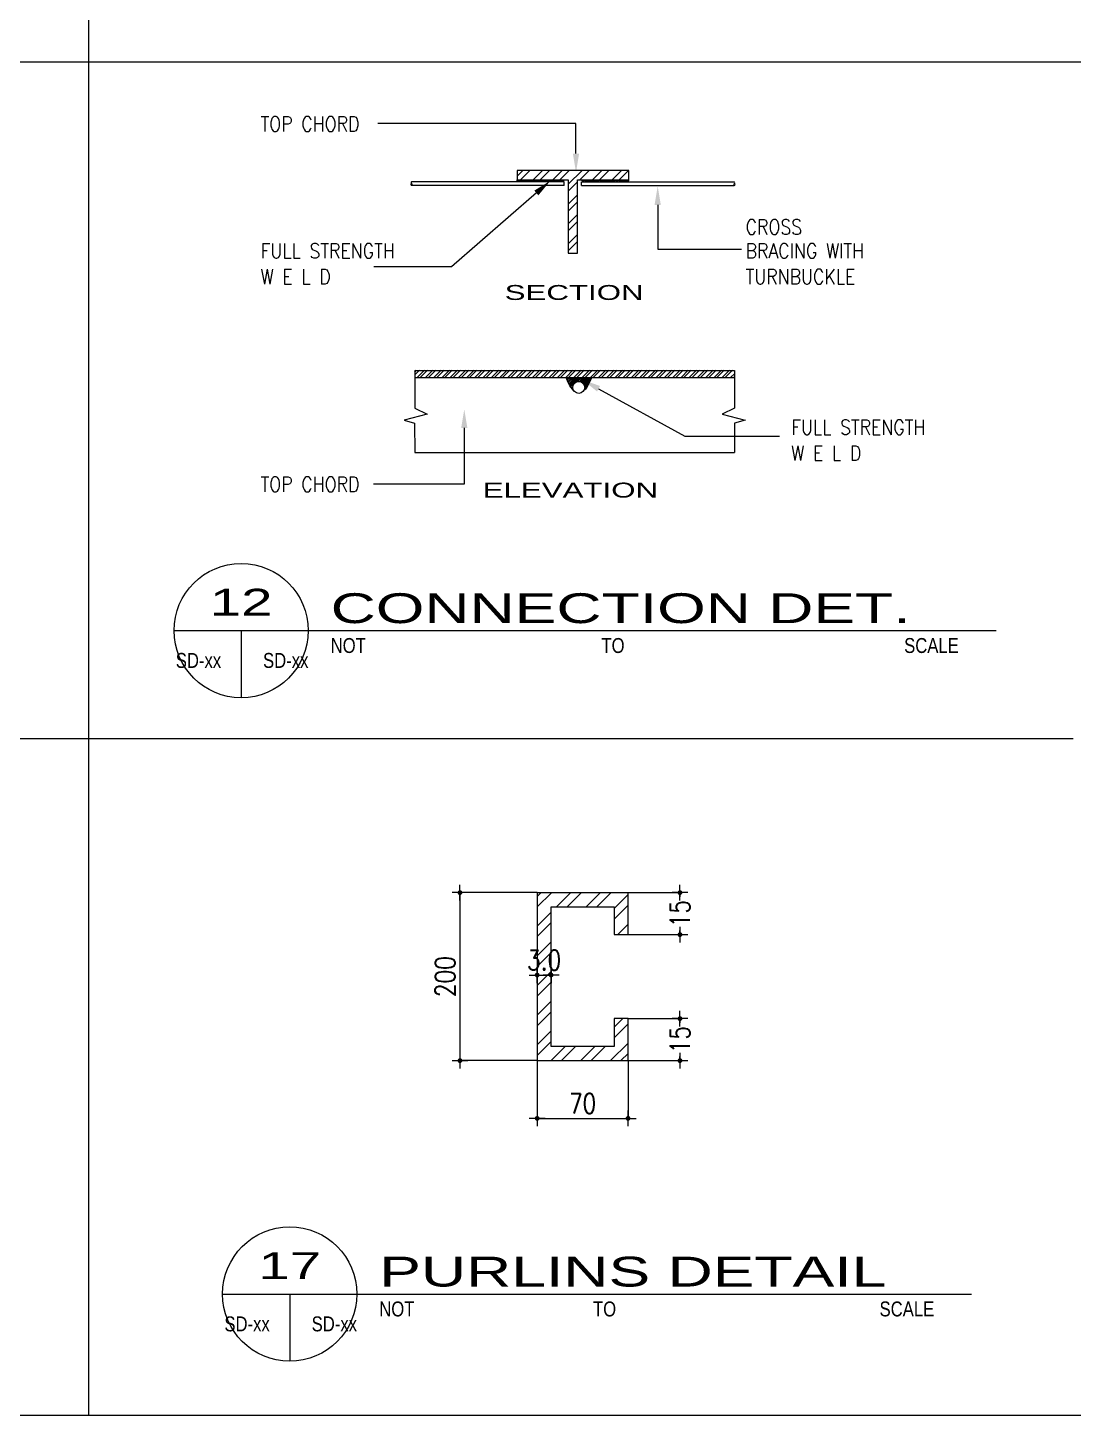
# Model space of a CAD drawing. Header units: millimetres. Extents: x -14320 to 437400, y -59080 to 73710.
# Drawn here: x 15767 to 26280, y -47652 to -33711 of the extents above; entities that cross this region are included whole.
import ezdxf
from ezdxf.enums import TextEntityAlignment as Align

# ---------------------------------------------------------------- set-up
doc = ezdxf.new("R2010")
doc.units = ezdxf.units.MM
doc.header["$LTSCALE"] = 10
doc.header["$MEASUREMENT"] = 0
doc.layers.add('ANG', color=5, linetype='Continuous')
for name, color, linetype, lineweight in [('DIM', 8, 'Continuous', 5), ('GRID', 9, 'Continuous', 5), ('S-DIMN-100', 1, 'Continuous', 5), ('TEXT', 2, 'Continuous', 20)]:
    doc.layers.add(name, color=color, linetype=linetype, lineweight=lineweight)
doc.styles.add('1', font='simplex.shx', dxfattribs={"width": 0.85, "height": 40})
doc.styles.add('100', font='ROMANS.shx', dxfattribs={"width": 0.8, "height": 200})
doc.styles.add('TITLE1', font='HELV.shx', dxfattribs={"height": 500})
doc.styles.add('TITLE2', font='HELV.shx', dxfattribs={"height": 400})
doc.dimstyles.new('S-100-DIM-DB', dxfattribs={"dimscale": 50, "dimtxt": 2.5, "dimasz": 0.008, "dimexe": 0, "dimexo": 0, "dimgap": 1, "dimtad": 1, "dimdec": 0, "dimrnd": 0.5, "dimdsep": 46, "dimtxsty": '100', "dimblk": 'ESCA-DOT-1', "dimcen": 0.0025, "dimclrd": 1, "dimclre": 1, "dimclrt": 52, "dimadec": 0, "dimazin": 2, "dimtfac": 1, "dimtdec": 0, "dimtix": 1, "dimtmove": 2, "dimatfit": 3, "dimldrblk": 'ESCA-DOT-1', "dimfxl": 1, "dimtolj": 1, "dimtzin": 0, "dimarcsym": 0})

# ---------------------------------------------------------------- blocks, each defined once
blk = doc.blocks.new('*X137')
at = {"color": 0}
for p, q in [((7.0174, 58.8572), (7.0202, 58.8599)), ((7.0198, 58.8507), (7.029, 58.8599)), ((7.0222, 58.8443), (7.0378, 58.8599)), ((7.0247, 58.838), (7.0467, 58.8599)), ((7.0275, 58.8319), (7.0555, 58.8599)), ((7.0302, 58.8258), (7.0644, 58.8599)), ((7.0329, 58.8196), (7.0732, 58.8599)), ((7.0357, 58.8136), (7.082, 58.8599)), ((7.0397, 58.8088), (7.0909, 58.8599)), ((7.0777, 58.8379), (7.0997, 58.8599)), ((7.0868, 58.8382), (7.1085, 58.8599)), ((7.094, 58.8365), (7.1174, 58.8599)), ((7.0999, 58.8336), (7.1262, 58.8599)), ((7.105, 58.8298), (7.1351, 58.8599)), ((7.1091, 58.8252), (7.1439, 58.8599)), ((7.1124, 58.8196), (7.1527, 58.8599)), ((7.1146, 58.8129), (7.1466, 58.845)), ((7.1153, 58.8048), (7.1379, 58.8274)), ((7.0437, 58.8039), (7.0514, 58.8117)), ((7.0476, 58.799), (7.0512, 58.8026)), ((7.0516, 58.7942), (7.0528, 58.7954)), ((7.1126, 58.7933), (7.1293, 58.81))]:
    blk.add_line(p, q, dxfattribs=at)
blk = doc.blocks.new('*X136')
at = {"color": 0}
for p, q in [((5.322, 58.885), (5.372, 58.935)), ((5.322, 58.917), (5.34, 58.935)), ((5.354, 58.86), (5.429, 58.935)), ((5.385, 58.86), (5.46, 58.935)), ((5.442, 58.86), (5.517, 58.935)), ((5.473, 58.86), (5.548, 58.935)), ((5.531, 58.86), (5.606, 58.935)), ((5.562, 58.86), (5.637, 58.935)), ((5.619, 58.86), (5.694, 58.935)), ((5.65, 58.86), (5.725, 58.935)), ((5.707, 58.86), (5.782, 58.935)), ((5.739, 58.86), (5.814, 58.935)), ((5.796, 58.86), (5.871, 58.935)), ((5.827, 58.86), (5.902, 58.935)), ((5.884, 58.86), (5.959, 58.935)), ((5.915, 58.86), (5.99, 58.935)), ((5.972, 58.86), (6.047, 58.935)), ((6.004, 58.86), (6.079, 58.935)), ((6.061, 58.86), (6.136, 58.935)), ((6.092, 58.86), (6.167, 58.935)), ((6.149, 58.86), (6.224, 58.935)), ((6.18, 58.86), (6.255, 58.935)), ((6.238, 58.86), (6.313, 58.935)), ((6.269, 58.86), (6.344, 58.935)), ((6.326, 58.86), (6.401, 58.935)), ((6.357, 58.86), (6.432, 58.935)), ((6.414, 58.86), (6.489, 58.935)), ((6.446, 58.86), (6.521, 58.935)), ((6.503, 58.86), (6.578, 58.935)), ((6.534, 58.86), (6.609, 58.935)), ((6.591, 58.86), (6.666, 58.935)), ((6.622, 58.86), (6.697, 58.935)), ((6.68, 58.86), (6.755, 58.935)), ((6.711, 58.86), (6.786, 58.935)), ((6.768, 58.86), (6.843, 58.935)), ((6.799, 58.86), (6.874, 58.935)), ((6.856, 58.86), (6.931, 58.935)), ((6.888, 58.86), (6.963, 58.935)), ((6.945, 58.86), (7.02, 58.935)), ((6.976, 58.86), (7.051, 58.935)), ((7.033, 58.86), (7.108, 58.935)), ((7.064, 58.86), (7.139, 58.935)), ((7.121, 58.86), (7.196, 58.935)), ((7.153, 58.86), (7.228, 58.935)), ((7.21, 58.86), (7.285, 58.935)), ((7.241, 58.86), (7.316, 58.935)), ((7.298, 58.86), (7.373, 58.935)), ((7.33, 58.86), (7.405, 58.935)), ((7.387, 58.86), (7.462, 58.935)), ((7.418, 58.86), (7.493, 58.935)), ((7.475, 58.86), (7.55, 58.935)), ((7.506, 58.86), (7.581, 58.935)), ((7.563, 58.86), (7.638, 58.935)), ((7.595, 58.86), (7.67, 58.935)), ((7.652, 58.86), (7.727, 58.935)), ((7.683, 58.86), (7.758, 58.935)), ((7.74, 58.86), (7.815, 58.935)), ((7.771, 58.86), (7.846, 58.935)), ((7.829, 58.86), (7.904, 58.935)), ((7.86, 58.86), (7.935, 58.935)), ((7.917, 58.86), (7.992, 58.935)), ((7.948, 58.86), (8.023, 58.935)), ((8.005, 58.86), (8.08, 58.935)), ((8.037, 58.86), (8.112, 58.935)), ((8.094, 58.86), (8.169, 58.935)), ((8.125, 58.86), (8.2, 58.935)), ((8.182, 58.86), (8.257, 58.935)), ((8.213, 58.86), (8.288, 58.935)), ((8.271, 58.86), (8.346, 58.935)), ((8.302, 58.86), (8.377, 58.935)), ((8.359, 58.86), (8.434, 58.935)), ((8.39, 58.86), (8.465, 58.935)), ((8.447, 58.86), (8.522, 58.935)), ((8.479, 58.86), (8.554, 58.935)), ((8.536, 58.86), (8.611, 58.935)), ((8.567, 58.86), (8.642, 58.935)), ((8.624, 58.86), (8.699, 58.935)), ((8.655, 58.86), (8.73, 58.935)), ((8.712, 58.86), (8.751, 58.898)), ((8.744, 58.86), (8.751, 58.867))]:
    blk.add_line(p, q, dxfattribs=at)
blk = doc.blocks.new('*X138')
at = {"color": 0}
for p, q in [((5.9371, 59.7206), (5.938, 59.7214)), ((5.9419, 59.7154), (5.9371, 59.7203)), ((5.938, 59.7154), (5.944, 59.7214)), ((5.9479, 59.7154), (5.9419, 59.7214)), ((5.944, 59.7154), (5.95, 59.7214)), ((5.9539, 59.7154), (5.9479, 59.7214)), ((5.95, 59.7154), (5.956, 59.7214)), ((5.9599, 59.7154), (5.9539, 59.7214)), ((5.956, 59.7154), (5.962, 59.7214)), ((5.9659, 59.7154), (5.9599, 59.7214)), ((5.962, 59.7154), (5.968, 59.7214)), ((5.9719, 59.7154), (5.9659, 59.7214)), ((5.968, 59.7154), (5.974, 59.7214)), ((5.9779, 59.7154), (5.9719, 59.7214)), ((5.974, 59.7154), (5.98, 59.7214)), ((5.9839, 59.7154), (5.9779, 59.7214)), ((5.98, 59.7154), (5.986, 59.7214)), ((5.9899, 59.7154), (5.9839, 59.7214)), ((5.986, 59.7154), (5.992, 59.7214)), ((5.9959, 59.7154), (5.9899, 59.7214)), ((5.992, 59.7154), (5.998, 59.7214)), ((6.0019, 59.7154), (5.9959, 59.7214)), ((5.998, 59.7154), (6.004, 59.7214)), ((6.0079, 59.7154), (6.0019, 59.7214)), ((6.004, 59.7154), (6.01, 59.7214)), ((6.0139, 59.7154), (6.0079, 59.7214)), ((6.01, 59.7154), (6.016, 59.7214)), ((6.0199, 59.7154), (6.0139, 59.7214)), ((6.016, 59.7154), (6.022, 59.7214)), ((6.0259, 59.7154), (6.0199, 59.7214)), ((6.022, 59.7154), (6.0279, 59.7214)), ((6.0319, 59.7154), (6.0259, 59.7214)), ((6.0279, 59.7154), (6.0339, 59.7214)), ((6.0379, 59.7154), (6.0319, 59.7214)), ((6.0339, 59.7154), (6.0399, 59.7214)), ((6.0439, 59.7154), (6.0379, 59.7214)), ((6.0399, 59.7154), (6.0459, 59.7214)), ((6.0499, 59.7154), (6.0439, 59.7214)), ((6.0459, 59.7154), (6.0519, 59.7214)), ((6.0559, 59.7154), (6.0499, 59.7214)), ((6.0519, 59.7154), (6.0579, 59.7214)), ((6.0619, 59.7154), (6.0559, 59.7214)), ((6.0579, 59.7154), (6.0639, 59.7214)), ((6.0679, 59.7154), (6.0619, 59.7214)), ((6.0639, 59.7154), (6.0699, 59.7214)), ((6.0739, 59.7154), (6.0679, 59.7214)), ((6.0699, 59.7154), (6.0759, 59.7214)), ((6.0799, 59.7154), (6.0739, 59.7214)), ((6.0759, 59.7154), (6.0819, 59.7214)), ((6.0859, 59.7154), (6.0799, 59.7214)), ((6.0819, 59.7154), (6.0879, 59.7214)), ((6.0919, 59.7154), (6.0859, 59.7214)), ((6.0879, 59.7154), (6.0939, 59.7214)), ((6.0979, 59.7154), (6.0919, 59.7214)), ((6.0939, 59.7154), (6.0999, 59.7214)), ((6.1039, 59.7154), (6.0979, 59.7214)), ((6.0999, 59.7154), (6.1059, 59.7214)), ((6.1099, 59.7154), (6.1039, 59.7214)), ((6.1059, 59.7154), (6.1119, 59.7214)), ((6.1159, 59.7154), (6.1099, 59.7214)), ((6.1119, 59.7154), (6.1179, 59.7214)), ((6.1219, 59.7154), (6.1159, 59.7214)), ((6.1179, 59.7154), (6.1239, 59.7214)), ((6.1279, 59.7154), (6.1219, 59.7214)), ((6.1239, 59.7154), (6.1299, 59.7214)), ((6.1339, 59.7154), (6.1279, 59.7214)), ((6.1299, 59.7154), (6.1359, 59.7214)), ((6.1399, 59.7154), (6.1339, 59.7214)), ((6.1359, 59.7154), (6.1419, 59.7214)), ((6.1459, 59.7154), (6.1399, 59.7214)), ((6.1419, 59.7154), (6.1479, 59.7214)), ((6.1519, 59.7154), (6.1459, 59.7214)), ((6.1479, 59.7154), (6.1539, 59.7214)), ((6.1579, 59.7154), (6.1519, 59.7214)), ((6.1539, 59.7154), (6.1599, 59.7214)), ((6.1639, 59.7154), (6.1579, 59.7214)), ((6.1599, 59.7154), (6.1659, 59.7214)), ((6.1699, 59.7154), (6.1639, 59.7214)), ((6.1659, 59.7154), (6.1719, 59.7214)), ((6.1759, 59.7154), (6.1699, 59.7214)), ((6.1719, 59.7154), (6.1779, 59.7214)), ((6.1819, 59.7154), (6.1759, 59.7214)), ((6.1779, 59.7154), (6.1839, 59.7214)), ((6.1879, 59.7154), (6.1819, 59.7214)), ((6.1904, 59.719), (6.1879, 59.7214))]:
    blk.add_line(p, q, dxfattribs=at)
blk = doc.blocks.new('*X135')
at = {"color": 0}
for p, q in [((6.9253, 59.8897), (6.9558, 59.9202)), ((6.9433, 59.8702), (6.9933, 59.9202)), ((7.0119, 59.8702), (7.0619, 59.9202)), ((7.0494, 59.8702), (7.0994, 59.9202)), ((7.1179, 59.8702), (7.1679, 59.9202)), ((7.1554, 59.8702), (7.2054, 59.9202)), ((7.2003, 59.8465), (7.274, 59.9202)), ((7.2003, 59.809), (7.2503, 59.859)), ((7.2615, 59.8702), (7.3115, 59.9202)), ((7.3301, 59.8702), (7.3801, 59.9202)), ((7.3676, 59.8702), (7.4176, 59.9202)), ((7.4361, 59.8702), (7.4861, 59.9202)), ((7.4736, 59.8702), (7.5236, 59.9202)), ((7.2003, 59.7405), (7.2503, 59.7905)), ((7.2003, 59.703), (7.2503, 59.753)), ((7.2003, 59.6344), (7.2503, 59.6844)), ((7.2003, 59.5969), (7.2503, 59.6469)), ((7.2003, 59.5283), (7.2503, 59.5783)), ((7.2003, 59.4908), (7.2503, 59.5408))]:
    blk.add_line(p, q, dxfattribs=at)
blk = doc.blocks.new('ESCA-DOT-1')
at = {"layer": 'S-DIMN-100', "color": 5}
for p, q in [((-200, 0), (200, 0)), ((0, -200), (0, 200))]:
    blk.add_line(p, q, dxfattribs=at)
at = {"layer": 'S-DIMN-100', "color": 1, "const_width": 60}
blk.add_lwpolyline([(-30, 0, 1), (30, 0, 1)], format="xyb", close=True, dxfattribs=at)
blk = doc.blocks.new('*D188')
at = {"layer": 'Defpoints', "color": 0, "transparency": 16777216}
for p in [(20889, -42401), (20113, -44089), (20889, -44089)]:
    blk.add_point(p, dxfattribs=at)
at = {"layer": 'DIM', "color": 1, "lineweight": -2, "transparency": 16777216}
for p, q in [((20889, -42401), (20113, -42401)), ((20113, -42402), (20113, -44088)), ((20889, -44089), (20113, -44089))]:
    blk.add_line(p, q, dxfattribs=at)
at = {"layer": 'DIM', "color": 1, "lineweight": -2, "transparency": 16777216, "xscale": 0.4, "yscale": 0.4, "zscale": 0.4}
for p, rotation in [((20113, -42401), 90), ((20113, -44089), 270)]:
    blk.add_blockref('ESCA-DOT-1', p, dxfattribs=dict(at, rotation=rotation))
at = {"layer": 'DIM', "color": 52, "transparency": 16777216, "insert": (19963, -43245), "char_height": 200, "attachment_point": 5, "rotation": 90, "style": '100'}
blk.add_mtext('\\A1;200', dxfattribs=at)
blk = doc.blocks.new('*D189')
at = {"layer": 'Defpoints', "color": 0, "transparency": 16777216}
for p in [(21803, -42401), (21803, -42823), (22325, -42823)]:
    blk.add_point(p, dxfattribs=at)
at = {"layer": 'DIM', "color": 1, "lineweight": -2, "transparency": 16777216}
for p, q in [((21803, -42401), (22325, -42401)), ((22325, -42402), (22325, -42444)), ((22325, -42823), (22325, -42780)), ((21803, -42823), (22325, -42823))]:
    blk.add_line(p, q, dxfattribs=at)
at = {"layer": 'DIM', "color": 1, "lineweight": -2, "transparency": 16777216, "xscale": 0.4, "yscale": 0.4, "zscale": 0.4}
for p, rotation in [((22325, -42401), 90), ((22325, -42823), 270)]:
    blk.add_blockref('ESCA-DOT-1', p, dxfattribs=dict(at, rotation=rotation))
at = {"layer": 'DIM', "color": 52, "transparency": 16777216, "insert": (22325, -42612), "char_height": 200, "attachment_point": 5, "rotation": 90, "style": '100'}
blk.add_mtext('\\A1;15', dxfattribs=at)
blk = doc.blocks.new('*D190')
at = {"layer": 'Defpoints', "color": 0, "transparency": 16777216}
for p in [(21803, -43667), (22325, -43667), (21803, -44089)]:
    blk.add_point(p, dxfattribs=at)
at = {"layer": 'DIM', "color": 1, "lineweight": -2, "transparency": 16777216}
for p, q in [((21803, -43667), (22325, -43667)), ((22325, -43667), (22325, -43710)), ((22325, -44088), (22325, -44046)), ((21803, -44089), (22325, -44089))]:
    blk.add_line(p, q, dxfattribs=at)
at = {"layer": 'DIM', "color": 1, "lineweight": -2, "transparency": 16777216, "xscale": 0.4, "yscale": 0.4, "zscale": 0.4}
for p, rotation in [((22325, -43667), 90), ((22325, -44089), 270)]:
    blk.add_blockref('ESCA-DOT-1', p, dxfattribs=dict(at, rotation=rotation))
at = {"layer": 'DIM', "color": 52, "transparency": 16777216, "insert": (22325, -43878), "char_height": 200, "attachment_point": 5, "rotation": 90, "style": '100'}
blk.add_mtext('\\A1;15', dxfattribs=at)
blk = doc.blocks.new('*X153')
at = {"color": 0}
for p, q in [((-2.8191, 59.5478), (-2.768, 59.5988)), ((-2.8191, 59.5853), (-2.8055, 59.5988)), ((-2.7494, 59.5488), (-2.6994, 59.5988)), ((-2.7119, 59.5488), (-2.6619, 59.5988)), ((-2.6434, 59.5488), (-2.5934, 59.5988)), ((-2.6059, 59.5488), (-2.5559, 59.5988)), ((-2.5441, 59.5421), (-2.4941, 59.5921)), ((-2.5441, 59.5046), (-2.4941, 59.5546)), ((-2.8191, 59.4792), (-2.7691, 59.5292)), ((-2.8191, 59.4417), (-2.7691, 59.4917)), ((-2.5312, 59.4488), (-2.4941, 59.486)), ((-2.8191, 59.3731), (-2.7691, 59.4231)), ((-2.8191, 59.3356), (-2.7691, 59.3856)), ((-2.8191, 59.2671), (-2.7691, 59.3171)), ((-2.8191, 59.2296), (-2.7691, 59.2796)), ((-2.8191, 59.161), (-2.7691, 59.211)), ((-2.8191, 59.1235), (-2.7691, 59.1735)), ((-2.5441, 59.1178), (-2.513, 59.1488)), ((-2.8191, 59.0549), (-2.7691, 59.1049)), ((-2.5441, 59.0803), (-2.4941, 59.1303)), ((-2.8191, 59.0174), (-2.7691, 59.0674)), ((-2.7691, 58.9988), (-2.7191, 59.0488)), ((-2.7316, 58.9988), (-2.6816, 59.0488)), ((-2.663, 58.9988), (-2.613, 59.0488)), ((-2.6255, 58.9988), (-2.5755, 59.0488)), ((-2.557, 58.9988), (-2.4941, 59.0617)), ((-2.5195, 58.9988), (-2.4941, 59.0242))]:
    blk.add_line(p, q, dxfattribs=at)
blk = doc.blocks.new('*D191')
at = {"layer": 'Defpoints', "color": 0, "transparency": 16777216}
for p in [(20889, -44089), (21803, -44089), (21803, -44669)]:
    blk.add_point(p, dxfattribs=at)
at = {"layer": 'DIM', "color": 1, "lineweight": -2, "transparency": 16777216}
for p, q in [((20889, -44089), (20889, -44669)), ((21803, -44089), (21803, -44669)), ((20889, -44669), (21802, -44669))]:
    blk.add_line(p, q, dxfattribs=at)
at = {"layer": 'DIM', "color": 1, "lineweight": -2, "transparency": 16777216, "xscale": 0.4, "yscale": 0.4, "zscale": 0.4, "rotation": 180}
blk.add_blockref('ESCA-DOT-1', (20889, -44669), dxfattribs=at)
at = {"layer": 'DIM', "color": 1, "lineweight": -2, "transparency": 16777216, "xscale": 0.4, "yscale": 0.4, "zscale": 0.4}
blk.add_blockref('ESCA-DOT-1', (21803, -44669), dxfattribs=at)
at = {"layer": 'DIM', "color": 52, "transparency": 16777216, "insert": (21346, -44519), "char_height": 200, "attachment_point": 5, "style": '100'}
blk.add_mtext('\\A1;70', dxfattribs=at)
blk = doc.blocks.new('*D192')
at = {"layer": 'Defpoints', "color": 0, "transparency": 16777216}
for p in [(20889, -43229), (21029, -43229), (21029, -43229)]:
    blk.add_point(p, dxfattribs=at)
at = {"layer": 'DIM', "color": 1, "lineweight": -2, "transparency": 16777216}
for p, q in [((20888, -43229), (20888, -43229)), ((20889, -43229), (21029, -43229)), ((21030, -43229), (21030, -43229))]:
    blk.add_line(p, q, dxfattribs=at)
at = {"layer": 'DIM', "color": 1, "lineweight": -2, "transparency": 16777216, "xscale": 0.4, "yscale": 0.4, "zscale": 0.4}
blk.add_blockref('ESCA-DOT-1', (20889, -43229), dxfattribs=at)
at = {"layer": 'DIM', "color": 1, "lineweight": -2, "transparency": 16777216, "xscale": 0.4, "yscale": 0.4, "zscale": 0.4, "rotation": 180}
blk.add_blockref('ESCA-DOT-1', (21029, -43229), dxfattribs=at)
at = {"layer": 'DIM', "color": 52, "transparency": 16777216, "insert": (20959, -43079), "char_height": 200, "attachment_point": 5, "style": '100'}
blk.add_mtext('\\A1;3.0', dxfattribs=at)

msp = doc.modelspace()

# ---------------------------------------------------------------- linework, layer by layer
at = {"color": 2}
for p, q in [((21161.4, -35258.8), (19626.5, -35258.8)), ((21161.4, -35296.3), (21161.4, -35258.8)), ((21336.6, -35296.3), (21336.6, -35258.8)), ((21336.6, -35258.8), (22871.4, -35258.8)), ((21161.4, -35296.3), (19626.5, -35296.3)), ((21336.6, -35296.3), (22871.4, -35296.3)), ((19657.5, -37153), (22872.2, -37153)), ((19657.5, -37223.3), (22872.2, -37223.3)), ((19657.5, -37978), (22872.2, -37978))]:
    msp.add_line(p, q, dxfattribs=at)
msp.add_lwpolyline([(21811.5, -35145.7), (20686.5, -35145.7), (20686.5, -35239.5), (21202.1, -35239.5), (21202.1, -35975.7), (21295.9, -35975.7), (21295.9, -35239.5), (21811.5, -35239.5)], close=True)
at = {"color": 1}
for points in [[(19657.5, -37153), (19657.5, -37534), (19781.9, -37591.8), (19550.5, -37654.4), (19656.6, -37683.3), (19657.5, -37978)], [(22872.2, -37153), (22872.2, -37534), (22747.8, -37591.8), (22979.3, -37654.4), (22873.2, -37683.3), (22872.2, -37978)]]:
    msp.add_lwpolyline(points, dxfattribs=at)
msp.add_lwpolyline([(21256.7, -37358), (21217, -37309.3), (21194.9, -37259.5), (21181.4, -37223.3), (21439.5, -37223.3), (21402, -37298.9), (21382.9, -37337.6), (21357.3, -37356.7)])
at = {"color": 2}
msp.add_lwpolyline([(21662.2, -43667), (21662.2, -43948.2), (21029.4, -43948.2), (21029.4, -42542), (21662.2, -42542), (21662.2, -42823.2), (21802.8, -42823.2), (21802.8, -42401.4), (20888.8, -42401.4), (20888.8, -44088.9), (21802.8, -44088.9), (21802.8, -43667)], close=True, dxfattribs=at)
msp.add_circle((21306.6, -37324), 60.3)
for centre, radius, start, end in [((19635.1, -35268.4), 12.9, 131.88691, 239.78382), ((22862.8, -35268.4), 12.9, 300.21618, 48.11309), ((19628.8, -35286.1), 10.4, 111.38439, 257.15228), ((19621.5, -35287.2), 10.4, 298.56478, 47.0224), ((22876.4, -35287.2), 10.4, 132.9776, 241.43522), ((22869.1, -35286.1), 10.4, 282.84772, 68.61561)]:
    msp.add_arc(centre, radius, start, end, dxfattribs=at)
at = {"layer": 'ANG'}
for p, q in [((16379.7, -47652.2), (16379.7, -27635)), ((-14320.3, -34052.2), (36179.7, -34052.2)), ((-14320.3, -40852.2), (26279.7, -40852.2)), ((-14320.3, -47652.2), (36179.7, -47652.2))]:
    msp.add_line(p, q, dxfattribs=at)
at = {"layer": 'GRID', "color": 8, "linetype": 'Continuous'}
msp.add_line((21279.6, -34672.4), (19286, -34672.4), dxfattribs=at)
at = {"layer": 'GRID', "color": 8}
for p, q in [((21279.6, -34975.6), (21279.6, -34672.4)), ((22101, -35490.8), (22101, -35934.2)), ((22101, -35934.2), (22942.5, -35934.2)), ((21507, -37337.7), (22374.4, -37813.3)), ((20156.3, -37731), (20156.3, -38295.8)), ((22374.4, -37813.3), (23326.1, -37813.3)), ((20156.3, -38295.8), (19244.5, -38295.8))]:
    msp.add_line(p, q, dxfattribs=at)
at = {"layer": 'GRID', "color": 9}
for p, q in [((20881.2, -35370.5), (20027.3, -36114.4)), ((20027.3, -36114.4), (19246, -36114.4))]:
    msp.add_line(p, q, dxfattribs=at)
at = {"layer": 'GRID', "color": 8}
for points in [[(21310.8, -34975.6), (21248.3, -34975.6), (21279.6, -35163.1)], [(20860.7, -35346.9), (20901.7, -35394.1), (21022.6, -35247.3)], [(22069.8, -35490.8), (22132.3, -35490.8), (22101, -35303.3)], [(21492, -37365.1), (21522, -37310.2), (21342.6, -37247.5)], [(20125, -37731), (20187.5, -37731), (20156.3, -37543.5)]]:
    msp.add_solid(points, dxfattribs=at)
at = {"layer": 'TEXT', "color": 8}
for p, q in [((17237.6, -39767.9), (25503.9, -39767.9)), ((17912.6, -39767.9), (17912.6, -40442.9)), ((17726.3, -46434.1), (25256.6, -46434.1)), ((18401.3, -46434.1), (18401.3, -47109.1))]:
    msp.add_line(p, q, dxfattribs=at)
for centre in [(17912.6, -39767.9), (18401.3, -46434.1)]:
    msp.add_circle(centre, 675, dxfattribs=at)

# ---------------------------------------------------------------- block references
at = {"color": 1}
for name, p, xscale, yscale, zscale in [('*X138', (9554.4, -147217.2), 1875, 1875, 1875), ('*X138', (32943.5, -147217.2), -1875, 1875, 1875), ('*X153', (28817.4, -210023.1), 2812.5, 2812.5, 2812.5)]:
    msp.add_blockref(name, p, dxfattribs=dict(at, xscale=xscale, yscale=yscale, zscale=zscale))
at = {"color": 9, "xscale": 937.5, "yscale": 937.5, "zscale": 937.5}
msp.add_blockref('*X136', (14668.2, -92404.5), dxfattribs=at)
at = {"xscale": 1875, "yscale": 1875, "zscale": 1875}
msp.add_blockref('*X137', (8025.7, -147585.7), dxfattribs=at)
at = {"layer": 'GRID', "color": 1, "xscale": 1875, "yscale": 1875, "zscale": 1875}
msp.add_blockref('*X135', (7701.5, -147496.2), dxfattribs=at)

# ---------------------------------------------------------------- texts
at = {"layer": 'TEXT'}
for s, style, width, p in [('TOP CHORD', '1', 0.85, (18108, -34752.3)), ('CROSS', '1', 0.85, (22985.3, -35787.5)), ('FULL STRENGTH', '1', 0.85, (18108, -36027)), ('BRACING WITH', '1', 0.85, (22985.3, -36027)), ('W E L D', '1', 0.85, (18108, -36287.1)), ('TURNBUCKLE', '1', 0.85, (22985.3, -36287.1)), ('FULL STRENGTH', '1', 0.85, (23443.4, -37799.8)), ('W E L D', '1', 0.85, (23443.4, -38059.9)), ('TOP CHORD', '1', 0.85, (18108, -38372.9)), ('NOT', 'TITLE2', 0.8, (18812.6, -39992.9)), ('NOT', 'TITLE2', 0.8, (19301.3, -46659.1))]:
    msp.add_text(s, height=150, dxfattribs=dict(at, style=style, width=width)).set_placement(p)
at = {"layer": 'TEXT', "color": 3, "style": 'TITLE1', "width": 1.5}
for s, p in [('SECTION ', (20562.3, -36445.8)), ('ELEVATION', (20341.2, -38431.4))]:
    msp.add_text(s, height=150, dxfattribs=at).set_placement(p)
at = {"layer": 'TEXT', "color": 5, "style": 'TITLE1', "width": 1.5}
for s, p in [('12', (17912.6, -39617.9)), ('17', (18401.3, -46284.1))]:
    msp.add_text(s, height=270, dxfattribs=at).set_placement(p, align=Align.CENTER)
for s, p in [('CONNECTION DET.', (18812.6, -39692.9)), ('PURLINS DETAIL', (19301.3, -46359.1))]:
    msp.add_text(s, height=300, dxfattribs=at).set_placement(p)
at = {"layer": 'TEXT', "style": 'TITLE2', "width": 0.8}
for s, p in [('TO', (21651.6, -39992.9)), ('SD-xx', (17483.7, -40142.9)), ('SD-xx', (18361, -40142.9)), ('TO', (21566.9, -46659.1)), ('SD-xx', (17972.4, -46809.1)), ('SD-xx', (18849.7, -46809.1))]:
    msp.add_text(s, height=150, dxfattribs=at).set_placement(p, align=Align.CENTER)
for p in [(25128.9, -39992.9), (24881.6, -46659.1)]:
    msp.add_text('SCALE', height=150, dxfattribs=at).set_placement(p, align=Align.RIGHT)

# ---------------------------------------------------------------- dimensions: what is measured, and where the dimension line sits
at = {"layer": 'DIM'}
dim = msp.add_linear_dim(base=(20113.3, -44088.9), p1=(20888.8, -42401.4), p2=(20888.8, -44088.9), angle=90, text='200', dimstyle='S-100-DIM-DB', dxfattribs=at)
dim.commit()
dim.dimension.update_dxf_attribs({"geometry": '*D188', "text_midpoint": (19963.3, -43245.1)})
for base, p1, p2, picture, middle in [((22325, -42823.2), (21802.8, -42401.4), (21802.8, -42823.2), '*D189', (22325, -42612.3)), ((22325, -43667), (21802.8, -44088.9), (21802.8, -43667), '*D190', (22325, -43877.9))]:
    dim = msp.add_linear_dim(base=base, p1=p1, p2=p2, angle=90, text='15', dimstyle='S-100-DIM-DB', dxfattribs=at)
    dim.commit()
    dim.dimension.update_dxf_attribs({"geometry": picture, "text_midpoint": middle, "dimtype": 160})
for base, p1, p2, text, picture, middle in [((21029.4, -43229.3), (20888.8, -43229.3), (21029.4, -43229.3), '3.0', '*D192', (20959.1, -43079.3)), ((21802.8, -44669.2), (20888.8, -44088.9), (21802.8, -44088.9), '70', '*D191', (21345.8, -44519.2))]:
    dim = msp.add_linear_dim(base=base, p1=p1, p2=p2, text=text, dimstyle='S-100-DIM-DB', dxfattribs=at)
    dim.commit()
    dim.dimension.update_dxf_attribs({"geometry": picture, "text_midpoint": middle})

doc.saveas('drawing.dxf')
